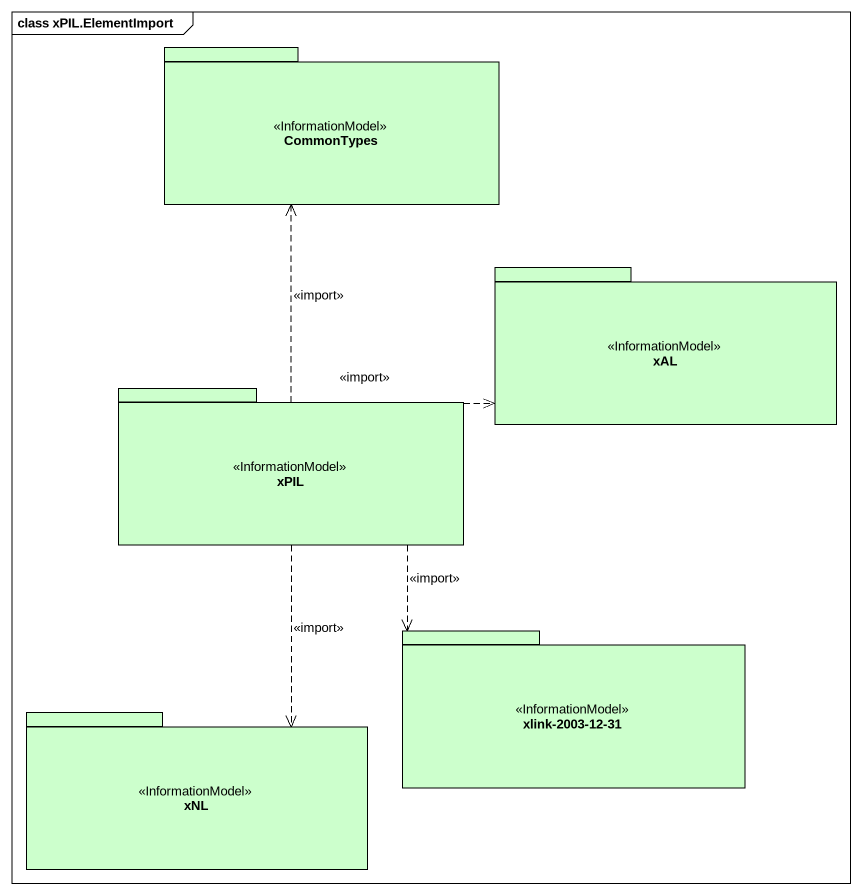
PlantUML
@startuml
mainframe class xPIL.ElementImport
package CommonTypes <<InformationModel>> #CCFFCC {
}
package xAL <<InformationModel>> #CCFFCC {
}
package xPIL <<InformationModel>> #CCFFCC {
}
package "xlink-2003-12-31" as xlink_2003_12_31 <<InformationModel>> #CCFFCC {
}
package xNL <<InformationModel>> #CCFFCC {
}
xPIL .up.> CommonTypes : <<import>>
xPIL .right.> xAL : <<import>>
xPIL ..> xlink_2003_12_31 : <<import>>
xPIL ..> xNL : <<import>>
@enduml
